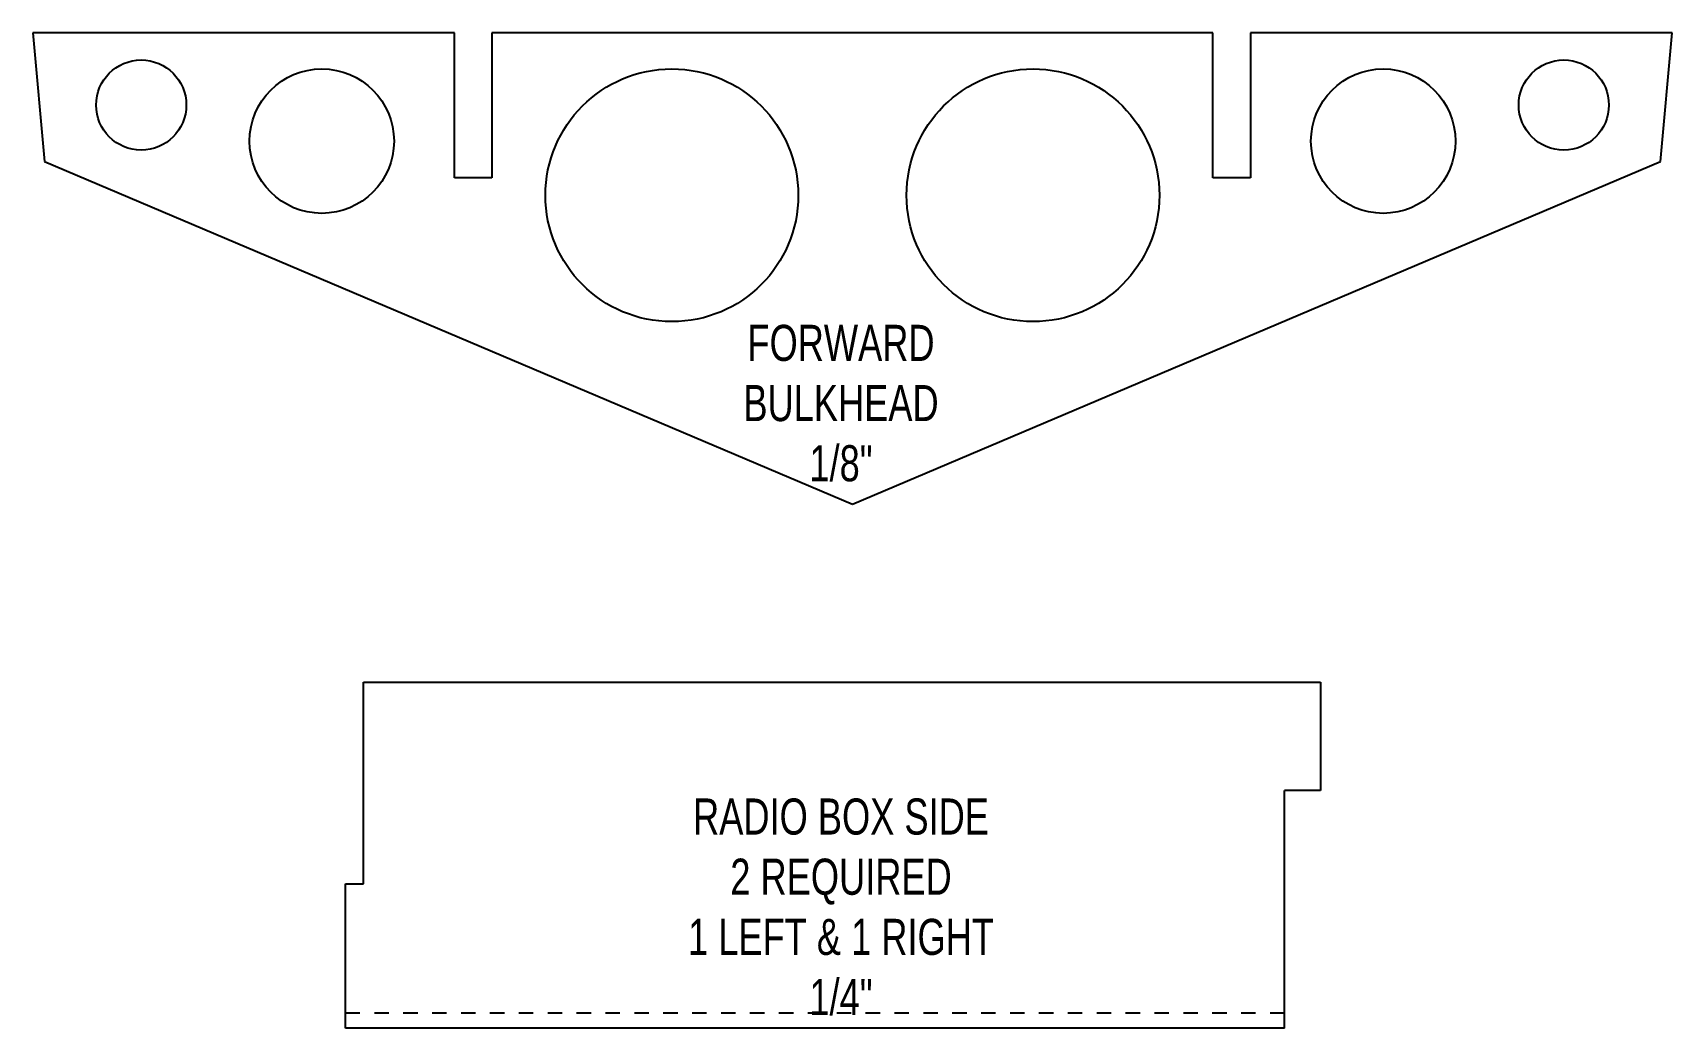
# Model space of a CAD drawing. Extents: x 2.4 to 13.7, y 2.3 to 9.2.
import ezdxf

# ---------------------------------------------------------------- set-up
doc = ezdxf.new("R2010")
doc.units = 0
doc.linetypes.add('HIDDEN', pattern=[0.075, 0.05, -0.025])
doc.layers.get('0').update_dxf_attribs({"linetype": 'CONTINUOUS'})
doc.styles.add('SLDTEXTSTYLE0', font='txt', dxfattribs={"width": 0.75})

msp = doc.modelspace()

# ---------------------------------------------------------------- linework, layer by layer
at = {"color": 7, "linetype": 'CONTINUOUS'}
for p, q in [((5.285, 9.197), (2.367, 9.197)), ((2.367, 9.197), (2.448, 8.306)), ((5.285, 8.192), (5.285, 9.197)), ((10.535, 9.197), (5.545, 9.197)), ((5.545, 9.197), (5.545, 8.192)), ((10.535, 8.192), (10.535, 9.197)), ((10.795, 9.197), (10.795, 8.192)), ((13.714, 9.197), (10.795, 9.197)), ((13.633, 8.306), (13.714, 9.197)), ((2.448, 8.306), (8.041, 5.932)), ((8.041, 5.932), (13.633, 8.306)), ((5.545, 8.192), (5.285, 8.192)), ((10.795, 8.192), (10.535, 8.192)), ((4.656, 4.701), (11.281, 4.701)), ((4.656, 3.304), (4.656, 4.701)), ((11.281, 4.701), (11.281, 3.951)), ((11.281, 3.951), (11.031, 3.951)), ((11.031, 2.304), (11.031, 3.951)), ((4.531, 2.304), (4.531, 3.304)), ((4.531, 3.304), (4.656, 3.304)), ((11.031, 2.304), (4.531, 2.304))]:
    msp.add_line(p, q, dxfattribs=at)
at = {"color": 9, "linetype": 'HIDDEN'}
msp.add_line((4.531, 2.41), (11.031, 2.41), dxfattribs=at)
at = {"color": 7, "linetype": 'CONTINUOUS'}
for centre, radius in [((3.117, 8.697), 0.312), ((12.964, 8.697), 0.312), ((4.367, 8.447), 0.5), ((6.79, 8.072), 0.875), ((9.29, 8.072), 0.875), ((11.714, 8.447), 0.5)]:
    msp.add_circle(centre, radius, dxfattribs=at)

# ---------------------------------------------------------------- texts
at = {"color": 7, "char_height": 0.25, "attachment_point": 2, "style": 'SLDTEXTSTYLE0'}
for s, insert in [('FORWARD\\PBULKHEAD\\P1/8"', (7.961, 7.175)), ('RADIO BOX SIDE\\P2 REQUIRED\\P1 LEFT & 1 RIGHT\\P1/4"', (7.961, 3.895))]:
    msp.add_mtext(s, dxfattribs=dict(at, insert=insert))

doc.saveas('drawing.dxf')
